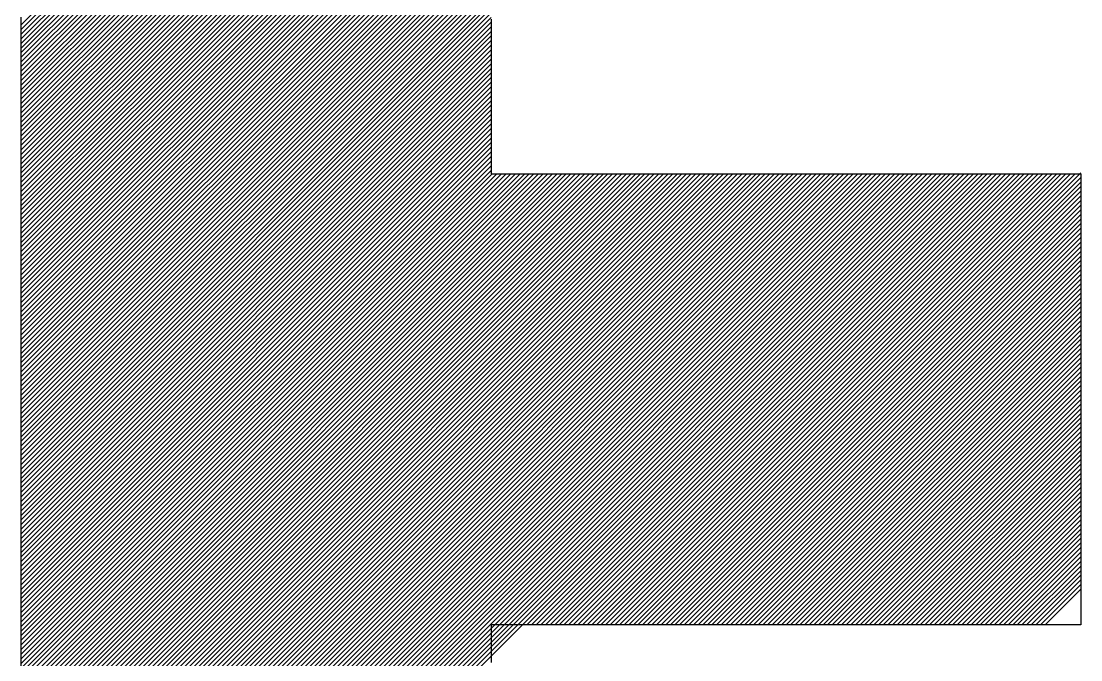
# Model space of a CAD drawing. Extents: x 3196 to 9141, y -1880 to 2325.
# Drawn here: x 8971.76 to 8987.96, y -1193.09 to -1183.33 of the extents above; entities that cross this region are included whole.
import ezdxf

# ---------------------------------------------------------------- set-up
doc = ezdxf.new("R2010")
doc.units = 0
doc.header["$MEASUREMENT"] = 0
doc.layers.add('1', color=1, linetype='CONTINUOUS')
doc.layers.add('10', color=10, linetype='CONTINUOUS')

msp = doc.modelspace()

# ---------------------------------------------------------------- linework, layer by layer
at = {"layer": '1', "linetype": 'Continuous'}
for p, q in [((8971.762268, -1187.979035), (8986.182068, -1173.559285)), ((8971.762268, -1187.908335), (8986.111368, -1173.559285)), ((8971.762268, -1187.837635), (8986.040618, -1173.559285)), ((8971.762268, -1187.766935), (8985.969918, -1173.559285)), ((8971.762268, -1187.696235), (8985.899218, -1173.559285)), ((8971.762268, -1187.625485), (8985.828518, -1173.559285)), ((8971.762268, -1187.554785), (8985.757768, -1173.559285)), ((8971.762268, -1187.484085), (8985.687068, -1173.559285)), ((8971.762268, -1187.413385), (8985.616368, -1173.559285)), ((8971.762268, -1187.342685), (8985.545668, -1173.559285)), ((8971.762268, -1187.271935), (8985.474968, -1173.559285)), ((8971.762268, -1187.201235), (8985.404218, -1173.559285)), ((8971.762268, -1187.130535), (8985.333518, -1173.559285)), ((8971.762268, -1187.059835), (8985.262818, -1173.559285)), ((8971.762268, -1186.989135), (8985.192118, -1173.559285)), ((8971.762268, -1186.918385), (8985.121418, -1173.559285)), ((8971.762268, -1186.847685), (8985.050668, -1173.559285)), ((8971.762268, -1186.776985), (8984.979968, -1173.559285)), ((8971.762268, -1186.706285), (8984.909268, -1173.559285)), ((8971.762268, -1186.635535), (8984.838568, -1173.559285)), ((8971.762268, -1186.564835), (8984.767818, -1173.559285)), ((8971.762268, -1186.494135), (8984.697118, -1173.559285)), ((8971.762268, -1186.423435), (8984.626418, -1173.559285)), ((8971.762268, -1186.352735), (8984.555718, -1173.559285)), ((8971.762268, -1186.281985), (8984.485018, -1173.559285)), ((8971.762268, -1186.211285), (8984.414268, -1173.559285)), ((8971.762268, -1186.140585), (8984.343568, -1173.559285)), ((8971.762268, -1186.069885), (8984.272868, -1173.559285)), ((8971.762268, -1185.999185), (8984.202168, -1173.559285)), ((8971.762268, -1185.928435), (8984.131468, -1173.559285)), ((8971.762268, -1185.857735), (8984.060718, -1173.559285)), ((8971.762268, -1185.787035), (8983.990018, -1173.559285)), ((8971.762268, -1185.716335), (8983.919318, -1173.559285)), ((8971.762268, -1185.645585), (8983.848618, -1173.559285)), ((8971.762268, -1185.574885), (8983.777868, -1173.559285)), ((8971.762268, -1185.504185), (8983.707168, -1173.559285)), ((8971.762268, -1185.433485), (8983.636468, -1173.559285)), ((8971.762268, -1185.362785), (8983.565768, -1173.559285)), ((8971.762268, -1185.292035), (8983.495068, -1173.559285)), ((8971.762268, -1185.221335), (8983.424318, -1173.559285)), ((8971.762268, -1185.150635), (8983.353618, -1173.559285)), ((8971.762268, -1185.079935), (8983.282918, -1173.559285)), ((8971.762268, -1185.009235), (8983.212218, -1173.559285)), ((8971.762268, -1184.938485), (8983.141518, -1173.559285)), ((8971.762268, -1184.867785), (8983.070768, -1173.559285)), ((8971.762268, -1184.797085), (8983.000068, -1173.559285)), ((8971.762268, -1184.726385), (8982.929368, -1173.559285)), ((8971.762268, -1184.655635), (8982.858668, -1173.559285)), ((8971.762268, -1184.584935), (8982.787968, -1173.559285)), ((8971.762268, -1184.514235), (8982.717218, -1173.559285)), ((8971.762268, -1184.443535), (8982.646518, -1173.559285)), ((8971.762268, -1184.372835), (8982.575818, -1173.559285)), ((8971.762268, -1184.302085), (8982.505118, -1173.559285)), ((8971.762268, -1184.231385), (8982.434368, -1173.559285)), ((8971.762268, -1184.160685), (8982.363668, -1173.559285)), ((8971.762268, -1184.089985), (8982.292968, -1173.559285)), ((8971.762268, -1184.019285), (8982.222268, -1173.559285)), ((8971.762268, -1183.948535), (8982.151568, -1173.559285)), ((8971.762268, -1183.877835), (8982.080818, -1173.559285)), ((8971.762268, -1183.807135), (8982.010118, -1173.559285)), ((8971.762268, -1183.736435), (8981.939418, -1173.559285)), ((8971.762268, -1183.665685), (8981.868718, -1173.559285)), ((8971.762268, -1183.594985), (8981.798018, -1173.559285)), ((8971.762268, -1183.524285), (8981.727268, -1173.559285)), ((8971.762268, -1183.453585), (8981.656568, -1173.559285)), ((8971.762268, -1183.382885), (8981.585868, -1173.559285)), ((8971.762268, -1188.049785), (8978.944268, -1180.867785)), ((8971.762268, -1188.120485), (8978.944318, -1180.938435)), ((8971.762268, -1188.191185), (8978.944418, -1181.009085)), ((8971.762268, -1188.261885), (8978.944468, -1181.079735)), ((8971.762268, -1188.332635), (8978.944518, -1181.150385)), ((8971.762268, -1188.403335), (8978.944618, -1181.221035)), ((8971.762268, -1188.474035), (8978.944668, -1181.291635)), ((8971.762268, -1188.544735), (8978.944718, -1181.362285)), ((8971.762268, -1188.615435), (8978.944818, -1181.432935)), ((8971.762268, -1188.686185), (8978.944868, -1181.503585)), ((8971.762268, -1188.756885), (8978.944918, -1181.574235)), ((8971.762268, -1188.827585), (8978.945018, -1181.644885)), ((8971.762268, -1188.898285), (8978.945068, -1181.715535)), ((8971.762268, -1188.968985), (8978.945118, -1181.786185)), ((8971.762268, -1189.039735), (8978.945218, -1181.856785)), ((8971.762268, -1189.110435), (8978.945268, -1181.927435)), ((8971.762268, -1189.181135), (8978.945318, -1181.998085)), ((8971.762268, -1189.251835), (8978.945418, -1182.068735)), ((8971.762268, -1189.322585), (8978.945468, -1182.139385)), ((8971.762268, -1189.393285), (8978.945518, -1182.210035)), ((8971.762268, -1189.463985), (8978.945618, -1182.280685)), ((8971.762268, -1189.534685), (8978.945668, -1182.351335)), ((8971.762268, -1189.605385), (8978.945718, -1182.421985)), ((8971.762268, -1189.676135), (8978.945818, -1182.492585)), ((8971.762268, -1189.746835), (8978.945868, -1182.563235)), ((8971.762268, -1189.817535), (8978.945918, -1182.633885)), ((8971.762268, -1189.888235), (8978.946018, -1182.704535)), ((8971.762268, -1189.958935), (8978.946068, -1182.775185)), ((8971.762268, -1190.029685), (8978.946118, -1182.845835)), ((8971.762268, -1190.100385), (8978.946218, -1182.916485)), ((8971.762268, -1190.171085), (8978.946268, -1182.987135)), ((8971.762268, -1190.241785), (8978.946318, -1183.057785)), ((8971.762268, -1190.312535), (8978.946418, -1183.128385)), ((8971.762268, -1190.383235), (8978.946468, -1183.199035)), ((8971.762268, -1190.453935), (8978.946518, -1183.269685)), ((8971.762268, -1190.524635), (8978.946618, -1183.340335)), ((8971.762268, -1190.595335), (8978.946668, -1183.410985)), ((8971.762268, -1190.666085), (8978.946718, -1183.481635)), ((8971.762268, -1190.736785), (8978.946818, -1183.552285)), ((8971.762268, -1190.807485), (8978.946868, -1183.622935)), ((8971.762268, -1190.878185), (8978.946918, -1183.693585)), ((8971.762268, -1190.948885), (8978.947018, -1183.764185)), ((8971.762268, -1191.019635), (8978.947068, -1183.834835)), ((8971.762268, -1191.090335), (8978.947118, -1183.905485)), ((8971.762268, -1191.161035), (8978.947218, -1183.976135)), ((8971.762268, -1191.231735), (8978.947268, -1184.046785)), ((8971.762268, -1191.302485), (8978.947318, -1184.117435)), ((8971.762268, -1191.373185), (8978.947418, -1184.188085)), ((8971.762268, -1191.443885), (8978.947468, -1184.258735)), ((8971.762268, -1191.514585), (8978.947518, -1184.329335)), ((8971.762268, -1191.585285), (8978.947568, -1184.399985)), ((8971.762268, -1191.656035), (8978.947668, -1184.470635)), ((8971.762268, -1191.726735), (8978.947718, -1184.541285)), ((8971.762268, -1191.797435), (8978.947768, -1184.611935)), ((8971.762268, -1191.868135), (8978.947868, -1184.682585)), ((8971.762268, -1191.938835), (8978.947918, -1184.753235)), ((8971.762268, -1192.009585), (8978.947968, -1184.823885)), ((8971.762268, -1192.080285), (8978.948068, -1184.894535)), ((8971.762268, -1192.150985), (8978.948118, -1184.965135)), ((8971.762268, -1192.221685), (8978.948168, -1185.035785)), ((8971.762268, -1192.292435), (8978.948268, -1185.106435)), ((8971.762268, -1192.363135), (8978.948318, -1185.177085)), ((8971.762268, -1192.433835), (8978.948368, -1185.247735)), ((8971.762268, -1192.504535), (8978.948468, -1185.318385)), ((8971.762268, -1192.575235), (8978.948518, -1185.389035)), ((8971.762268, -1192.645985), (8978.948568, -1185.459685)), ((8971.762268, -1192.716685), (8978.948668, -1185.530335)), ((8971.762268, -1192.787385), (8978.948718, -1185.600935)), ((8971.762268, -1200.211985), (8986.317018, -1185.657285)), ((8971.762268, -1200.141285), (8986.246318, -1185.657285)), ((8971.762268, -1200.070585), (8986.175568, -1185.657285)), ((8971.762268, -1199.999885), (8986.104868, -1185.657285)), ((8971.762268, -1199.929185), (8986.034168, -1185.657285)), ((8971.762268, -1199.858435), (8985.963468, -1185.657285)), ((8971.762268, -1199.787735), (8985.892718, -1185.657285)), ((8971.762268, -1199.717035), (8985.822018, -1185.657285)), ((8971.762268, -1199.646335), (8985.751318, -1185.657285)), ((8971.762268, -1199.575635), (8985.680618, -1185.657285)), ((8971.762268, -1199.504885), (8985.609918, -1185.657285)), ((8971.762268, -1199.434185), (8985.539168, -1185.657285)), ((8971.762268, -1199.363485), (8985.468468, -1185.657285)), ((8971.762268, -1199.292785), (8985.397768, -1185.657285)), ((8971.762268, -1199.222035), (8985.327068, -1185.657285)), ((8971.762268, -1199.151335), (8985.256368, -1185.657285)), ((8971.762268, -1199.080635), (8985.185618, -1185.657285)), ((8971.762268, -1199.009935), (8985.114918, -1185.657285)), ((8971.762268, -1198.939235), (8985.044218, -1185.657285)), ((8971.762268, -1198.868485), (8984.973518, -1185.657285)), ((8971.762268, -1198.797785), (8984.902768, -1185.657285)), ((8971.762268, -1198.727085), (8984.832068, -1185.657285)), ((8971.762268, -1198.656385), (8984.761368, -1185.657285)), ((8971.762268, -1198.585685), (8984.690668, -1185.657285)), ((8971.762268, -1198.514935), (8984.619968, -1185.657285)), ((8971.762268, -1198.444235), (8984.549218, -1185.657285)), ((8971.762268, -1198.373535), (8984.478518, -1185.657285)), ((8971.762268, -1198.302835), (8984.407818, -1185.657285)), ((8971.762268, -1198.232085), (8984.337118, -1185.657285)), ((8971.762268, -1198.161385), (8984.266418, -1185.657285)), ((8971.762268, -1198.090685), (8984.195668, -1185.657285)), ((8971.762268, -1198.019985), (8984.124968, -1185.657285)), ((8971.762268, -1197.949285), (8984.054268, -1185.657285)), ((8971.762268, -1197.878535), (8983.983568, -1185.657285)), ((8971.762268, -1197.807835), (8983.912818, -1185.657285)), ((8971.762268, -1197.737135), (8983.842118, -1185.657285)), ((8971.762268, -1197.666435), (8983.771418, -1185.657285)), ((8971.762268, -1197.595735), (8983.700718, -1185.657285)), ((8971.762268, -1197.524985), (8983.630018, -1185.657285)), ((8971.762268, -1197.454285), (8983.559268, -1185.657285)), ((8971.762268, -1197.383585), (8983.488568, -1185.657285)), ((8971.762268, -1197.312885), (8983.417868, -1185.657285)), ((8971.762268, -1197.242135), (8983.347168, -1185.657285)), ((8971.762268, -1197.171435), (8983.276468, -1185.657285)), ((8971.762268, -1197.100735), (8983.205718, -1185.657285)), ((8971.762268, -1197.030035), (8983.135018, -1185.657285)), ((8971.762268, -1196.959335), (8983.064318, -1185.657285)), ((8971.762268, -1196.888585), (8982.993618, -1185.657285)), ((8971.762268, -1196.817885), (8982.922868, -1185.657285)), ((8971.762268, -1196.747185), (8982.852168, -1185.657285)), ((8971.762268, -1196.676485), (8982.781468, -1185.657285)), ((8971.762268, -1196.605785), (8982.710768, -1185.657285)), ((8971.762268, -1196.535035), (8982.640068, -1185.657285)), ((8971.762268, -1196.464335), (8982.569318, -1185.657285)), ((8971.762268, -1196.393635), (8982.498618, -1185.657285)), ((8971.762268, -1196.322935), (8982.427918, -1185.657285)), ((8971.762268, -1196.252185), (8982.357218, -1185.657285)), ((8971.762268, -1196.181485), (8982.286518, -1185.657285)), ((8971.762268, -1196.110785), (8982.215768, -1185.657285)), ((8971.762268, -1196.040085), (8982.145068, -1185.657285)), ((8971.762268, -1195.969385), (8982.074368, -1185.657285)), ((8971.762268, -1195.898635), (8982.003668, -1185.657285)), ((8971.762268, -1195.827935), (8981.932918, -1185.657285)), ((8971.762268, -1195.757235), (8981.862218, -1185.657285)), ((8971.762268, -1195.686535), (8981.791518, -1185.657285)), ((8971.762268, -1195.615835), (8981.720818, -1185.657285)), ((8971.762268, -1195.545085), (8981.650118, -1185.657285)), ((8971.762268, -1195.474385), (8981.579368, -1185.657285)), ((8971.762268, -1195.403685), (8981.508668, -1185.657285)), ((8971.762268, -1195.332985), (8981.437968, -1185.657285)), ((8971.762268, -1195.262235), (8981.367268, -1185.657285)), ((8971.762268, -1195.191535), (8981.296568, -1185.657285)), ((8971.762268, -1195.120835), (8981.225818, -1185.657285)), ((8971.762268, -1195.050135), (8981.155118, -1185.657285)), ((8971.762268, -1194.979435), (8981.084418, -1185.657285)), ((8971.762268, -1194.908685), (8981.013718, -1185.657285)), ((8971.762268, -1194.837985), (8980.943018, -1185.657285)), ((8971.762268, -1194.767285), (8980.872268, -1185.657285)), ((8971.762268, -1194.696585), (8980.801568, -1185.657285)), ((8971.762268, -1194.625885), (8980.730868, -1185.657285)), ((8971.762268, -1194.555135), (8980.660168, -1185.657285)), ((8971.762268, -1194.484435), (8980.589418, -1185.657285)), ((8971.762268, -1194.413735), (8980.518718, -1185.657285)), ((8971.762268, -1194.343035), (8980.448018, -1185.657285)), ((8971.762268, -1194.272285), (8980.377318, -1185.657285)), ((8971.762268, -1194.201585), (8980.306618, -1185.657285)), ((8971.762268, -1194.130885), (8980.235868, -1185.657285)), ((8971.762268, -1194.060185), (8980.165168, -1185.657285)), ((8971.762268, -1193.989485), (8980.094468, -1185.657285)), ((8971.762268, -1193.918735), (8980.023768, -1185.657285)), ((8971.762268, -1193.848035), (8979.953068, -1185.657285)), ((8971.762268, -1193.777335), (8979.882318, -1185.657285)), ((8971.762268, -1193.706635), (8979.811618, -1185.657285)), ((8971.762268, -1193.635935), (8979.740918, -1185.657285)), ((8971.762268, -1193.565185), (8979.670218, -1185.657285)), ((8971.762268, -1193.494485), (8979.599468, -1185.657285)), ((8971.762268, -1193.423785), (8979.528768, -1185.657285)), ((8971.762268, -1193.353085), (8979.458068, -1185.657285)), ((8971.762268, -1193.282385), (8979.387368, -1185.657285)), ((8971.762268, -1193.211635), (8979.316668, -1185.657285)), ((8971.762268, -1193.140935), (8979.245918, -1185.657285)), ((8971.762268, -1193.070235), (8979.175218, -1185.657285)), ((8971.762268, -1192.999535), (8979.104518, -1185.657285)), ((8971.762268, -1192.928785), (8979.033818, -1185.657285)), ((8971.762268, -1192.858085), (8978.963118, -1185.657285)), ((8979.492518, -1192.552485), (8986.387718, -1185.657285)), ((8979.563218, -1192.552485), (8986.458418, -1185.657285)), ((8979.633918, -1192.552485), (8986.529118, -1185.657285)), ((8979.704618, -1192.552485), (8986.599868, -1185.657285)), ((8979.775368, -1192.552485), (8986.670568, -1185.657285)), ((8979.846068, -1192.552485), (8986.741268, -1185.657285)), ((8979.916768, -1192.552485), (8986.811968, -1185.657285)), ((8979.987468, -1192.552485), (8986.882668, -1185.657285)), ((8980.058218, -1192.552485), (8986.953418, -1185.657285)), ((8980.128918, -1192.552485), (8987.024118, -1185.657285)), ((8980.199618, -1192.552485), (8987.094818, -1185.657285)), ((8980.270318, -1192.552485), (8987.165518, -1185.657285)), ((8980.341018, -1192.552485), (8987.236268, -1185.657285)), ((8980.411768, -1192.552485), (8987.306968, -1185.657285)), ((8980.482468, -1192.552485), (8987.377668, -1185.657285)), ((8980.553168, -1192.552485), (8987.448368, -1185.657285)), ((8980.623868, -1192.552485), (8987.519068, -1185.657285)), ((8980.694568, -1192.552485), (8987.589818, -1185.657285)), ((8980.765318, -1192.552485), (8987.660518, -1185.657285)), ((8980.836018, -1192.552485), (8987.731218, -1185.657285)), ((8980.906718, -1192.552485), (8987.801918, -1185.657285)), ((8980.977418, -1192.552485), (8987.872618, -1185.657285)), ((8981.048168, -1192.552485), (8987.958218, -1185.642385)), ((8981.118868, -1192.552485), (8987.958218, -1185.713135)), ((8981.189568, -1192.552485), (8987.958218, -1185.783835)), ((8981.260268, -1192.552485), (8987.958218, -1185.854535)), ((8981.330968, -1192.552485), (8987.958218, -1185.925235)), ((8981.401718, -1192.552485), (8987.958218, -1185.995935)), ((8981.472418, -1192.552485), (8987.958218, -1186.066685)), ((8981.543118, -1192.552485), (8987.958218, -1186.137385)), ((8981.613818, -1192.552485), (8987.958218, -1186.208085)), ((8981.684518, -1192.552485), (8987.958218, -1186.278785)), ((8981.755268, -1192.552485), (8987.958218, -1186.349485)), ((8981.825968, -1192.552485), (8987.958218, -1186.420235)), ((8981.896668, -1192.552485), (8987.958218, -1186.490935)), ((8981.967368, -1192.552485), (8987.958218, -1186.561635)), ((8982.038118, -1192.552485), (8987.958218, -1186.632335)), ((8982.108818, -1192.552485), (8987.958218, -1186.703085)), ((8982.179518, -1192.552485), (8987.958218, -1186.773785)), ((8982.250218, -1192.552485), (8987.958218, -1186.844485)), ((8982.320918, -1192.552485), (8987.958218, -1186.915185)), ((8982.391668, -1192.552485), (8987.958218, -1186.985885)), ((8982.462368, -1192.552485), (8987.958218, -1187.056635)), ((8982.533068, -1192.552485), (8987.958218, -1187.127335)), ((8982.603768, -1192.552485), (8987.958218, -1187.198035)), ((8982.674468, -1192.552485), (8987.958218, -1187.268735)), ((8982.745218, -1192.552485), (8987.958218, -1187.339435)), ((8982.815918, -1192.552485), (8987.958218, -1187.410185)), ((8982.886618, -1192.552485), (8987.958218, -1187.480885)), ((8982.957318, -1192.552485), (8987.958218, -1187.551585)), ((8983.028068, -1192.552485), (8987.958218, -1187.622285)), ((8983.098768, -1192.552485), (8987.958218, -1187.693035)), ((8983.169468, -1192.552485), (8987.958218, -1187.763735)), ((8983.240168, -1192.552485), (8987.958218, -1187.834435)), ((8983.310868, -1192.552485), (8987.958218, -1187.905135)), ((8983.381618, -1192.552485), (8987.958218, -1187.975835)), ((8983.452318, -1192.552485), (8987.958218, -1188.046585)), ((8983.523018, -1192.552485), (8987.958218, -1188.117285)), ((8983.593718, -1192.552485), (8987.958218, -1188.187985)), ((8983.664418, -1192.552485), (8987.958218, -1188.258685)), ((8983.735168, -1192.552485), (8987.958218, -1188.329385)), ((8983.805868, -1192.552485), (8987.958218, -1188.400135)), ((8983.876568, -1192.552485), (8987.958218, -1188.470835)), ((8983.947268, -1192.552485), (8987.958218, -1188.541535)), ((8984.018018, -1192.552485), (8987.958218, -1188.612235)), ((8984.088718, -1192.552485), (8987.958218, -1188.682985)), ((8984.159418, -1192.552485), (8987.958218, -1188.753685)), ((8984.230118, -1192.552485), (8987.958218, -1188.824385)), ((8984.300818, -1192.552485), (8987.958218, -1188.895085)), ((8984.371568, -1192.552485), (8987.958218, -1188.965785)), ((8984.442268, -1192.552485), (8987.958218, -1189.036535)), ((8984.512968, -1192.552485), (8987.958218, -1189.107235)), ((8984.583668, -1192.552485), (8987.958218, -1189.177935)), ((8984.654368, -1192.552485), (8987.958218, -1189.248635)), ((8984.725118, -1192.552485), (8987.958218, -1189.319335)), ((8984.795818, -1192.552485), (8987.958218, -1189.390085)), ((8984.866518, -1192.552485), (8987.958218, -1189.460785)), ((8984.937218, -1192.552485), (8987.958218, -1189.531485)), ((8985.007918, -1192.552485), (8987.958218, -1189.602185)), ((8985.078668, -1192.552485), (8987.958218, -1189.672935)), ((8985.149368, -1192.552485), (8987.958218, -1189.743635)), ((8985.220068, -1192.552485), (8987.958218, -1189.814335)), ((8985.290768, -1192.552485), (8987.958218, -1189.885035)), ((8985.361518, -1192.552485), (8987.958218, -1189.955735)), ((8985.432218, -1192.552485), (8987.958218, -1190.026485)), ((8985.502918, -1192.552485), (8987.958218, -1190.097185)), ((8985.573618, -1192.552485), (8987.958218, -1190.167885)), ((8985.644318, -1192.552485), (8987.958218, -1190.238585)), ((8985.715068, -1192.552485), (8987.958218, -1190.309285)), ((8985.785768, -1192.552485), (8987.958218, -1190.380035)), ((8985.856468, -1192.552485), (8987.958218, -1190.450735)), ((8985.927168, -1192.552485), (8987.958218, -1190.521435)), ((8985.997868, -1192.552485), (8987.958218, -1190.592135)), ((8986.068618, -1192.552485), (8987.958218, -1190.662885)), ((8986.139318, -1192.552485), (8987.958218, -1190.733585)), ((8986.210018, -1192.552485), (8987.958218, -1190.804285)), ((8986.280718, -1192.552485), (8987.958218, -1190.874985)), ((8986.351468, -1192.552485), (8987.958218, -1190.945685)), ((8986.422168, -1192.552485), (8987.958218, -1191.016435)), ((8986.492868, -1192.552485), (8987.958218, -1191.087135)), ((8986.563568, -1192.552485), (8987.958218, -1191.157835)), ((8986.634268, -1192.552485), (8987.958218, -1191.228535)), ((8986.705018, -1192.552485), (8987.958218, -1191.299235)), ((8986.775718, -1192.552485), (8987.958218, -1191.369985)), ((8986.846418, -1192.552485), (8987.958218, -1191.440685)), ((8986.917118, -1192.552485), (8987.958218, -1191.511385)), ((8986.987818, -1192.552485), (8987.958218, -1191.582085)), ((8987.058568, -1192.552485), (8987.958218, -1191.652835)), ((8987.129268, -1192.552485), (8987.958218, -1191.723535)), ((8987.199968, -1192.552485), (8987.958218, -1191.794235)), ((8987.270668, -1192.552485), (8987.958218, -1191.864935)), ((8987.341418, -1192.552485), (8987.958218, -1191.935635)), ((8987.412118, -1192.552485), (8987.958218, -1192.006385))]:
    msp.add_line(p, q, dxfattribs=at)
at = {"layer": '10', "linetype": 'Continuous'}
for points in [[(8971.762268, -1193.386135), (8971.762268, -1193.029585), (8971.762268, -1192.673035), (8971.762268, -1192.311435), (8971.762268, -1191.949885), (8971.762268, -1191.583235), (8971.762268, -1191.221685), (8971.762268, -1190.855085), (8971.762268, -1190.488435), (8971.762268, -1190.121835), (8971.762268, -1189.750235), (8971.762268, -1189.383635), (8971.762268, -1189.017035), (8971.762268, -1188.650385), (8971.762268, -1188.278785), (8971.762268, -1187.912185), (8971.762268, -1187.545585), (8971.762268, -1187.183985), (8971.762268, -1186.817385), (8971.762268, -1186.455785), (8971.762268, -1186.094185), (8971.762268, -1185.732635), (8971.762268, -1185.371035), (8971.762268, -1185.014485), (8971.762268, -1184.662935), (8971.762268, -1184.306385), (8971.762268, -1183.959835), (8971.762268, -1183.613335), (8971.762268, -1183.266835)], [(8978.943768, -1183.296935), (8978.943768, -1183.357235), (8978.943768, -1183.417485), (8978.943768, -1183.482785), (8978.943768, -1183.543035), (8978.943768, -1183.603285), (8978.943768, -1183.663585), (8978.943768, -1183.723835), (8978.943768, -1183.784085), (8978.943768, -1183.844335), (8978.943768, -1183.904635), (8978.943768, -1183.964885), (8978.943768, -1184.025135), (8978.943768, -1184.080385), (8978.943768, -1184.140635), (8978.943768, -1184.195885), (8978.943768, -1184.251135), (8978.943768, -1184.306385), (8978.943768, -1184.361635), (8978.943768, -1184.416885), (8978.943768, -1184.472085), (8978.943768, -1184.522335), (8978.943768, -1184.572535), (8978.943768, -1184.627785), (8978.943768, -1184.677985), (8978.943768, -1184.728235), (8978.943768, -1184.773435), (8978.943768, -1184.823635), (8978.943768, -1184.868835), (8978.943768, -1184.914035), (8978.943768, -1184.959235), (8978.943768, -1184.999435), (8978.943768, -1185.044635), (8978.943768, -1185.084785), (8978.943768, -1185.124985), (8978.943768, -1185.165135), (8978.943768, -1185.200285), (8978.943768, -1185.240485), (8978.943768, -1185.275635), (8978.943768, -1185.305735), (8978.943768, -1185.340885), (8978.943768, -1185.371035), (8978.943768, -1185.401185), (8978.943768, -1185.426285), (8978.943768, -1185.456435), (8978.943768, -1185.481535), (8978.943768, -1185.501635), (8978.943768, -1185.526735), (8978.943768, -1185.546835), (8978.943768, -1185.566885), (8978.943768, -1185.581985), (8978.943768, -1185.597035), (8978.943768, -1185.612085), (8978.943768, -1185.622135), (8978.943768, -1185.632185), (8978.943768, -1185.642235), (8978.943768, -1185.647235), (8978.943768, -1185.652285), (8978.943768, -1185.657285)], [(8978.943768, -1185.657285), (8978.948768, -1185.657285), (8978.953818, -1185.657285), (8978.958818, -1185.657285), (8978.968868, -1185.657285), (8978.983918, -1185.657285), (8979.004018, -1185.657285), (8979.024118, -1185.657285), (8979.044168, -1185.657285), (8979.074318, -1185.657285), (8979.099418, -1185.657285), (8979.134568, -1185.657285), (8979.169718, -1185.657285), (8979.204918, -1185.657285), (8979.245068, -1185.657285), (8979.290268, -1185.657285), (8979.330468, -1185.657285), (8979.380668, -1185.657285), (8979.430868, -1185.657285), (8979.481118, -1185.657285), (8979.536368, -1185.657285), (8979.596618, -1185.657285), (8979.651868, -1185.657285), (8979.712118, -1185.657285), (8979.777418, -1185.657285), (8979.842668, -1185.657285), (8979.913018, -1185.657285), (8979.978268, -1185.657285), (8980.053618, -1185.657285), (8980.123918, -1185.657285), (8980.199268, -1185.657285), (8980.274568, -1185.657285), (8980.354918, -1185.657285), (8980.435268, -1185.657285), (8980.515618, -1185.657285), (8980.601018, -1185.657285), (8980.686368, -1185.657285), (8980.771768, -1185.657285), (8980.857118, -1185.657285), (8980.947518, -1185.657285), (8981.037918, -1185.657285), (8981.128318, -1185.657285), (8981.223718, -1185.657285), (8981.314118, -1185.657285), (8981.409568, -1185.657285), (8981.504968, -1185.657285), (8981.605418, -1185.657285), (8981.700818, -1185.657285), (8981.801268, -1185.657285), (8981.901718, -1185.657285), (8982.002168, -1185.657285), (8982.102568, -1185.657285), (8982.203018, -1185.657285), (8982.303468, -1185.657285), (8982.408918, -1185.657285), (8982.509368, -1185.657285), (8982.614818, -1185.657285), (8982.720318, -1185.657285), (8982.825768, -1185.657285), (8982.931218, -1185.657285), (8983.036668, -1185.657285), (8983.142168, -1185.657285), (8983.247618, -1185.657285), (8983.353068, -1185.657285), (8983.458518, -1185.657285), (8983.563968, -1185.657285), (8983.669468, -1185.657285), (8983.774918, -1185.657285), (8983.880368, -1185.657285), (8983.985818, -1185.657285), (8984.091318, -1185.657285), (8984.191718, -1185.657285), (8984.297218, -1185.657285), (8984.402668, -1185.657285), (8984.503118, -1185.657285), (8984.608568, -1185.657285), (8984.709018, -1185.657285), (8984.809468, -1185.657285), (8984.914918, -1185.657285), (8985.015368, -1185.657285), (8985.110768, -1185.657285), (8985.211218, -1185.657285), (8985.306618, -1185.657285), (8985.407068, -1185.657285), (8985.502468, -1185.657285), (8985.597918, -1185.657285), (8985.688318, -1185.657285), (8985.783718, -1185.657285), (8985.874118, -1185.657285), (8985.964518, -1185.657285), (8986.054918, -1185.657285), (8986.140268, -1185.657285), (8986.225668, -1185.657285), (8986.311018, -1185.657285), (8986.396418, -1185.657285), (8986.476768, -1185.657285), (8986.557118, -1185.657285), (8986.632418, -1185.657285), (8986.712768, -1185.657285), (8986.788118, -1185.657285), (8986.858418, -1185.657285), (8986.928718, -1185.657285), (8986.999018, -1185.657285), (8987.064318, -1185.657285), (8987.129618, -1185.657285), (8987.194918, -1185.657285), (8987.255168, -1185.657285), (8987.315418, -1185.657285), (8987.370668, -1185.657285), (8987.425918, -1185.657285), (8987.476118, -1185.657285), (8987.526368, -1185.657285), (8987.576568, -1185.657285), (8987.621768, -1185.657285), (8987.661968, -1185.657285), (8987.702118, -1185.657285), (8987.737268, -1185.657285), (8987.772418, -1185.657285), (8987.807568, -1185.657285), (8987.832668, -1185.657285), (8987.857818, -1185.657285), (8987.882918, -1185.657285), (8987.903018, -1185.657285), (8987.918068, -1185.657285), (8987.933118, -1185.657285), (8987.943168, -1185.657285), (8987.953218, -1185.657285), (8987.958218, -1185.657285), (8987.958218, -1185.662335), (8987.958218, -1185.672385), (8987.958218, -1185.677385), (8987.958218, -1185.692435), (8987.958218, -1185.702485), (8987.958218, -1185.717535), (8987.958218, -1185.737635), (8987.958218, -1185.757735), (8987.958218, -1185.777835), (8987.958218, -1185.802935), (8987.958218, -1185.833085), (8987.958218, -1185.858185), (8987.958218, -1185.888285), (8987.958218, -1185.923485), (8987.958218, -1185.958635), (8987.958218, -1185.993785), (8987.958218, -1186.033935), (8987.958218, -1186.074135), (8987.958218, -1186.114285), (8987.958218, -1186.159485), (8987.958218, -1186.204685), (8987.958218, -1186.249885), (8987.958218, -1186.300135), (8987.958218, -1186.350335), (8987.958218, -1186.400535), (8987.958218, -1186.455785), (8987.958218, -1186.511035), (8987.958218, -1186.566285), (8987.958218, -1186.621535), (8987.958218, -1186.681785), (8987.958218, -1186.742035), (8987.958218, -1186.802335), (8987.958218, -1186.867585), (8987.958218, -1186.927885), (8987.958218, -1186.993135), (8987.958218, -1187.058435), (8987.958218, -1187.128735), (8987.958218, -1187.194035), (8987.958218, -1187.264335), (8987.958218, -1187.334635), (8987.958218, -1187.404935), (8987.958218, -1187.480285), (8987.958218, -1187.550585), (8987.958218, -1187.625935), (8987.958218, -1187.696235), (8987.958218, -1187.771535), (8987.958218, -1187.846885), (8987.958218, -1187.922235), (8987.958218, -1188.002585), (8987.958218, -1188.077885), (8987.958218, -1188.158235), (8987.958218, -1188.233585), (8987.958218, -1188.313935), (8987.958218, -1188.394285), (8987.958218, -1188.474635), (8987.958218, -1188.549985), (8987.958218, -1188.630335), (8987.958218, -1188.710685), (8987.958218, -1188.791035), (8987.958218, -1188.871385), (8987.958218, -1188.951735), (8987.958218, -1189.037085), (8987.958218, -1189.117435), (8987.958218, -1189.197785), (8987.958218, -1189.278135), (8987.958218, -1189.358485), (8987.958218, -1189.438885), (8987.958218, -1189.519235), (8987.958218, -1189.599585), (8987.958218, -1189.679935), (8987.958218, -1189.760285), (8987.958218, -1189.840635), (8987.958218, -1189.915935), (8987.958218, -1189.996285), (8987.958218, -1190.076635), (8987.958218, -1190.151985), (8987.958218, -1190.227335), (8987.958218, -1190.307685), (8987.958218, -1190.382985), (8987.958218, -1190.458335), (8987.958218, -1190.533635), (8987.958218, -1190.603985), (8987.958218, -1190.679285), (8987.958218, -1190.749585), (8987.958218, -1190.824935), (8987.958218, -1190.895235), (8987.958218, -1190.965535), (8987.958218, -1191.030835), (8987.958218, -1191.101135), (8987.958218, -1191.166435), (8987.958218, -1191.231735), (8987.958218, -1191.296985), (8987.958218, -1191.362285), (8987.958218, -1191.422535), (8987.958218, -1191.482835), (8987.958218, -1191.543085), (8987.958218, -1191.603335), (8987.958218, -1191.658585), (8987.958218, -1191.713835), (8987.958218, -1191.769085), (8987.958218, -1191.824335), (8987.958218, -1191.874535), (8987.958218, -1191.924735), (8987.958218, -1191.969935), (8987.958218, -1192.020185), (8987.958218, -1192.065385), (8987.958218, -1192.105535), (8987.958218, -1192.150735), (8987.958218, -1192.185885), (8987.958218, -1192.226085), (8987.958218, -1192.261235), (8987.958218, -1192.296385), (8987.958218, -1192.326535), (8987.958218, -1192.356635), (8987.958218, -1192.386785), (8987.958218, -1192.411885), (8987.958218, -1192.436985), (8987.958218, -1192.457085), (8987.958218, -1192.477185), (8987.958218, -1192.497235), (8987.958218, -1192.512335), (8987.958218, -1192.522385), (8987.958218, -1192.532435), (8987.958218, -1192.542435), (8987.958218, -1192.547485), (8987.958218, -1192.552485), (8987.953218, -1192.552485), (8987.943168, -1192.552485), (8987.933118, -1192.552485), (8987.918068, -1192.552485), (8987.897968, -1192.552485), (8987.877868, -1192.552485), (8987.852768, -1192.552485), (8987.827668, -1192.552485), (8987.797518, -1192.552485), (8987.767418, -1192.552485), (8987.732268, -1192.552485), (8987.692068, -1192.552485), (8987.651918, -1192.552485), (8987.611718, -1192.552485), (8987.561518, -1192.552485), (8987.516318, -1192.552485), (8987.466068, -1192.552485), (8987.410868, -1192.552485), (8987.355618, -1192.552485), (8987.300368, -1192.552485), (8987.240118, -1192.552485), (8987.179818, -1192.552485), (8987.114568, -1192.552485), (8987.049268, -1192.552485), (8986.983968, -1192.552485), (8986.913668, -1192.552485), (8986.838318, -1192.552485), (8986.768018, -1192.552485), (8986.692718, -1192.552485), (8986.612368, -1192.552485), (8986.537018, -1192.552485), (8986.456668, -1192.552485), (8986.371268, -1192.552485), (8986.290918, -1192.552485), (8986.205568, -1192.552485), (8986.120168, -1192.552485), (8986.029818, -1192.552485), (8985.939418, -1192.552485), (8985.849018, -1192.552485), (8985.758618, -1192.552485), (8985.668218, -1192.552485), (8985.572768, -1192.552485), (8985.477368, -1192.552485), (8985.381968, -1192.552485), (8985.286518, -1192.552485), (8985.186118, -1192.552485), (8985.085668, -1192.552485), (8984.990218, -1192.552485), (8984.889818, -1192.552485), (8984.784318, -1192.552485), (8984.683918, -1192.552485), (8984.583468, -1192.552485), (8984.478018, -1192.552485), (8984.377568, -1192.552485), (8984.272118, -1192.552485), (8984.166618, -1192.552485), (8984.061168, -1192.552485), (8983.955718, -1192.552485), (8983.850268, -1192.552485), (8983.744768, -1192.552485), (8983.639318, -1192.552485), (8983.533868, -1192.552485), (8983.428418, -1192.552485), (8983.322918, -1192.552485), (8983.217468, -1192.552485), (8983.112018, -1192.552485), (8983.006568, -1192.552485), (8982.901068, -1192.552485), (8982.795618, -1192.552485), (8982.695168, -1192.552485), (8982.589718, -1192.552485), (8982.484268, -1192.552485), (8982.383818, -1192.552485), (8982.278368, -1192.552485), (8982.177918, -1192.552485), (8982.077468, -1192.552485), (8981.977018, -1192.552485), (8981.876618, -1192.552485), (8981.776168, -1192.552485), (8981.675718, -1192.552485), (8981.580318, -1192.552485), (8981.484868, -1192.552485), (8981.389468, -1192.552485), (8981.294068, -1192.552485), (8981.198618, -1192.552485), (8981.108218, -1192.552485), (8981.017818, -1192.552485), (8980.927418, -1192.552485), (8980.837068, -1192.552485), (8980.751668, -1192.552485), (8980.661268, -1192.552485), (8980.580918, -1192.552485), (8980.495568, -1192.552485), (8980.415218, -1192.552485), (8980.334868, -1192.552485), (8980.259518, -1192.552485), (8980.179168, -1192.552485), (8980.108868, -1192.552485), (8980.033518, -1192.552485), (8979.963218, -1192.552485), (8979.892918, -1192.552485), (8979.827618, -1192.552485), (8979.762318, -1192.552485), (8979.697068, -1192.552485), (8979.636768, -1192.552485), (8979.581568, -1192.552485), (8979.521268, -1192.552485), (8979.471068, -1192.552485), (8979.415818, -1192.552485), (8979.370618, -1192.552485), (8979.320418, -1192.552485), (8979.275218, -1192.552485), (8979.235018, -1192.552485), (8979.194868, -1192.552485), (8979.159718, -1192.552485), (8979.124568, -1192.552485), (8979.094418, -1192.552485), (8979.064268, -1192.552485), (8979.039168, -1192.552485), (8979.019068, -1192.552485), (8978.999018, -1192.552485), (8978.978918, -1192.552485), (8978.968868, -1192.552485), (8978.958818, -1192.552485), (8978.948768, -1192.552485), (8978.943768, -1192.552485), (8978.943768, -1192.557535), (8978.943768, -1192.562535), (8978.943768, -1192.572585), (8978.943768, -1192.582635), (8978.943768, -1192.592685), (8978.943768, -1192.602735), (8978.943768, -1192.617785), (8978.943768, -1192.637885), (8978.943768, -1192.657985), (8978.943768, -1192.678035), (8978.943768, -1192.698135), (8978.943768, -1192.723235), (8978.943768, -1192.748335), (8978.943768, -1192.773485), (8978.943768, -1192.803585), (8978.943768, -1192.833735), (8978.943768, -1192.863885), (8978.943768, -1192.899035), (8978.943768, -1192.929135), (8978.943768, -1192.969335), (8978.943768, -1193.004485), (8978.943768, -1193.044635), (8978.943768, -1193.084835), (8978.943768, -1193.124985)]]:
    msp.add_lwpolyline(points, dxfattribs=at)

doc.saveas('drawing.dxf')
